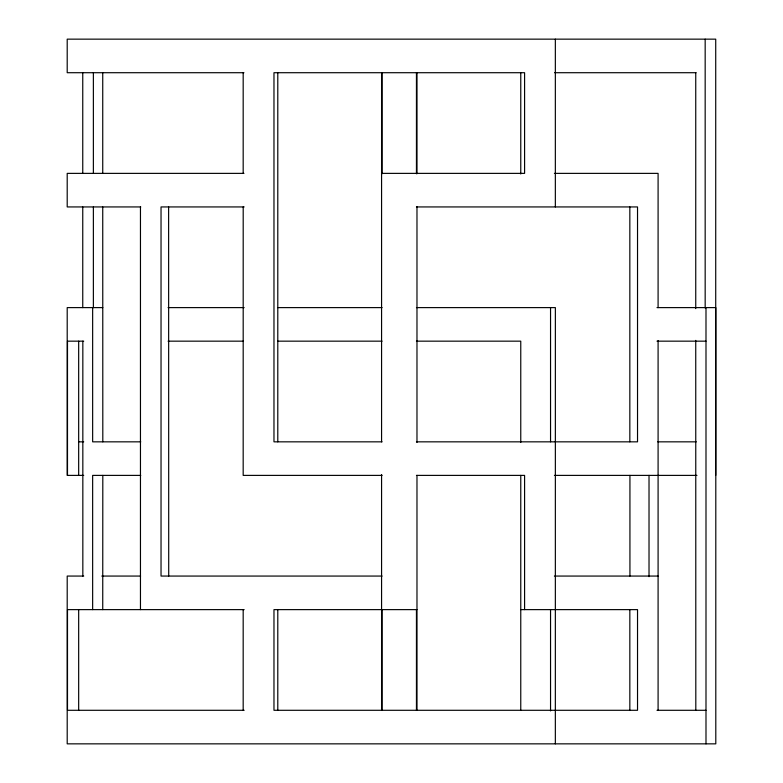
<?xml version="1.0" encoding="UTF-8"?>
<svg xmlns="http://www.w3.org/2000/svg" width="783" height="783" viewBox="0 0 783 783"><rect width="100%" height="100%" fill="white"/><g stroke="black" fill="none" stroke-linecap="round" stroke-linejoin="round"><path stroke-width="1.17" d="M243.944 72.711L67.201 72.711L67.201 39.15L715.721 39.15L715.721 475.389M554.599 72.711L696.116 72.711M243.944 173.376L67.201 173.376L67.201 206.937L140.754 206.937M381.575 173.376L524.59 173.376L524.59 72.711L273.972 72.711L273.972 441.837L382.104 441.837M554.393 173.376L658.092 173.376L658.092 307.611M244.159 206.937L161.034 206.937L161.034 576.063L382.104 576.063M416.448 206.937L637.528 206.937L637.528 441.837L416.448 441.837M102.808 307.611L67.201 307.611L67.201 475.389L83.722 475.389M168.071 307.611L244.159 307.611M277.789 307.611L382.104 307.611M416.448 307.611L555.372 307.611L555.343 743.85M656.986 307.611L715.799 307.611L715.799 743.85L67.201 743.85L67.201 576.063L83.722 576.063M83.722 341.163L67.495 341.163L67.495 475.389M168.071 341.163L243.2 341.163M277.789 341.163L382.104 341.163M416.448 341.163L520.764 341.163L520.764 442.444M656.986 341.163L705.992 341.163M78.672 441.837L83.722 441.837M140.754 441.837L92.648 441.837L92.648 307.611M657.798 441.837L696.283 441.837M140.754 475.389L92.648 475.389L92.648 609.624M382.104 475.389L243.18 475.389L243.2 206.937M416.448 475.389L524.59 475.389L524.59 609.624M554.393 475.389L696.958 475.389M101.79 576.063L140.578 576.063M554.393 576.063L658.092 576.063M244.159 609.624L67.495 609.624L67.495 710.289L244.159 710.289M416.977 609.624L273.972 609.624L273.972 710.289L637.528 710.289L637.528 609.624L520.764 609.624M656.986 710.289L705.992 710.289M705.992 307.611L705.992 743.85M705.17 39.15L705.17 307.983M695.744 72.711L695.744 308.61M695.744 340.39L695.813 710.289M658.092 340.556L658.092 710.289M649.019 475.389L649.019 576.67M629.933 475.389L629.933 576.063M629.835 206.937L629.835 441.837M629.835 609.624L629.835 710.289M555.343 39.15L555.343 206.937M550.547 307.611L550.547 441.837M550.547 609.624L550.547 710.905M520.764 72.711L520.764 173.992M520.764 475.389L520.764 710.289M416.977 72.711L416.977 173.728M416.977 206.585L416.977 442.444M416.977 475.389L416.977 710.289M416.448 72.711L416.448 173.728M416.448 610.065L416.448 710.289M382.104 72.711L382.104 173.728M382.104 609.624L382.104 710.289M381.575 72.711L381.575 441.837M381.575 474.518L381.575 710.289M277.789 72.711L277.789 441.837M277.789 609.624L277.789 710.289M243.18 72.711L243.18 173.376M243.18 609.624L243.18 710.289M168.619 206.937L168.717 576.063M140.46 206.937L140.46 609.624M102.739 72.711L102.739 173.376M102.739 206.937L102.808 441.837M102.808 475.389L102.739 609.624M93.373 72.711L93.373 173.376M93.373 206.937L93.373 307.611M82.832 341.163L82.832 576.063M82.753 72.711L82.753 173.376M82.753 206.937L82.753 307.611M78.672 341.163L78.672 475.389M78.672 609.624L78.672 710.289"/></g></svg>
